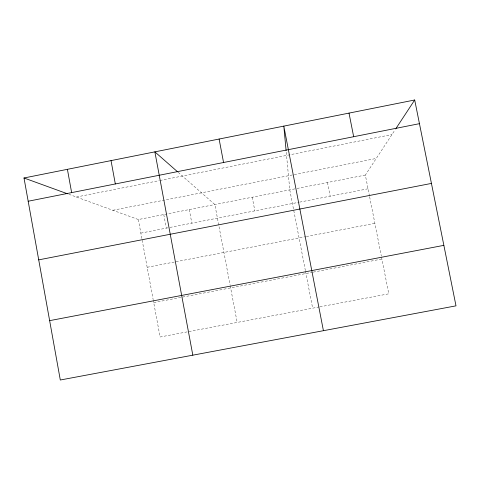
<?xml version="1.0" encoding="UTF-8"?>
<svg xmlns="http://www.w3.org/2000/svg" width="480" height="480" viewBox="0 0 480 480"><rect width="100%" height="100%" fill="white"/><g stroke="black" fill="none" stroke-linecap="round" stroke-linejoin="round"><path stroke-width="0.36" stroke-dasharray="2.4 1.8" d="M369.504 196.134L365.346 175.068L395.238 129.594M76.374 197.022L159.222 180.624M159.942 180.48L391.98 134.556M112.842 210.27L293.562 174.72M294.294 174.576L376.272 158.448M68.832 194.28L138.336 219.54L296.304 188.592M297.03 188.454L365.346 175.068M140.85 233.106L169.218 227.574M169.95 227.43L298.95 202.266M299.676 202.122L368.052 188.784M147.174 267.27L305.61 236.688M306.342 236.544L374.868 223.32M153.714 302.592L312.504 272.28M313.23 272.136L381.912 259.026M319.218 306.948L160.086 336.996L153.306 300.384M319.944 306.81L388.776 293.814L381.48 256.842M178.17 172.326L214.854 204.552L230.082 285.012M369.648 196.866L381.336 256.11M327.48 182.484L330.156 196.176M305.382 270.624L289.776 189.87L286.164 151.212M305.52 271.35L312.642 308.19M252.234 197.226L254.844 210.87M230.22 285.738L237.168 322.44M189.276 209.562L191.832 223.164M163.77 214.554L166.302 228.144M138.336 219.54L153.174 299.646"/><path stroke-width="0.72" d="M396.054 128.358L414.702 99.99L24 177.984L60.306 380.01L456 305.844L414.702 99.99M28.176 201.234L419.454 123.672M38.712 259.866L431.442 183.414M49.638 320.652L443.862 245.352M24 177.984L67.464 193.782M177.642 171.864L154.866 151.86L192.822 355.17M349.014 113.1L353.664 136.71M323.418 330.696L283.812 126.12L286.098 150.51M219.102 139.038L223.56 162.504M111.024 160.614L115.326 183.96M67.404 169.32L71.64 192.618"/></g></svg>
